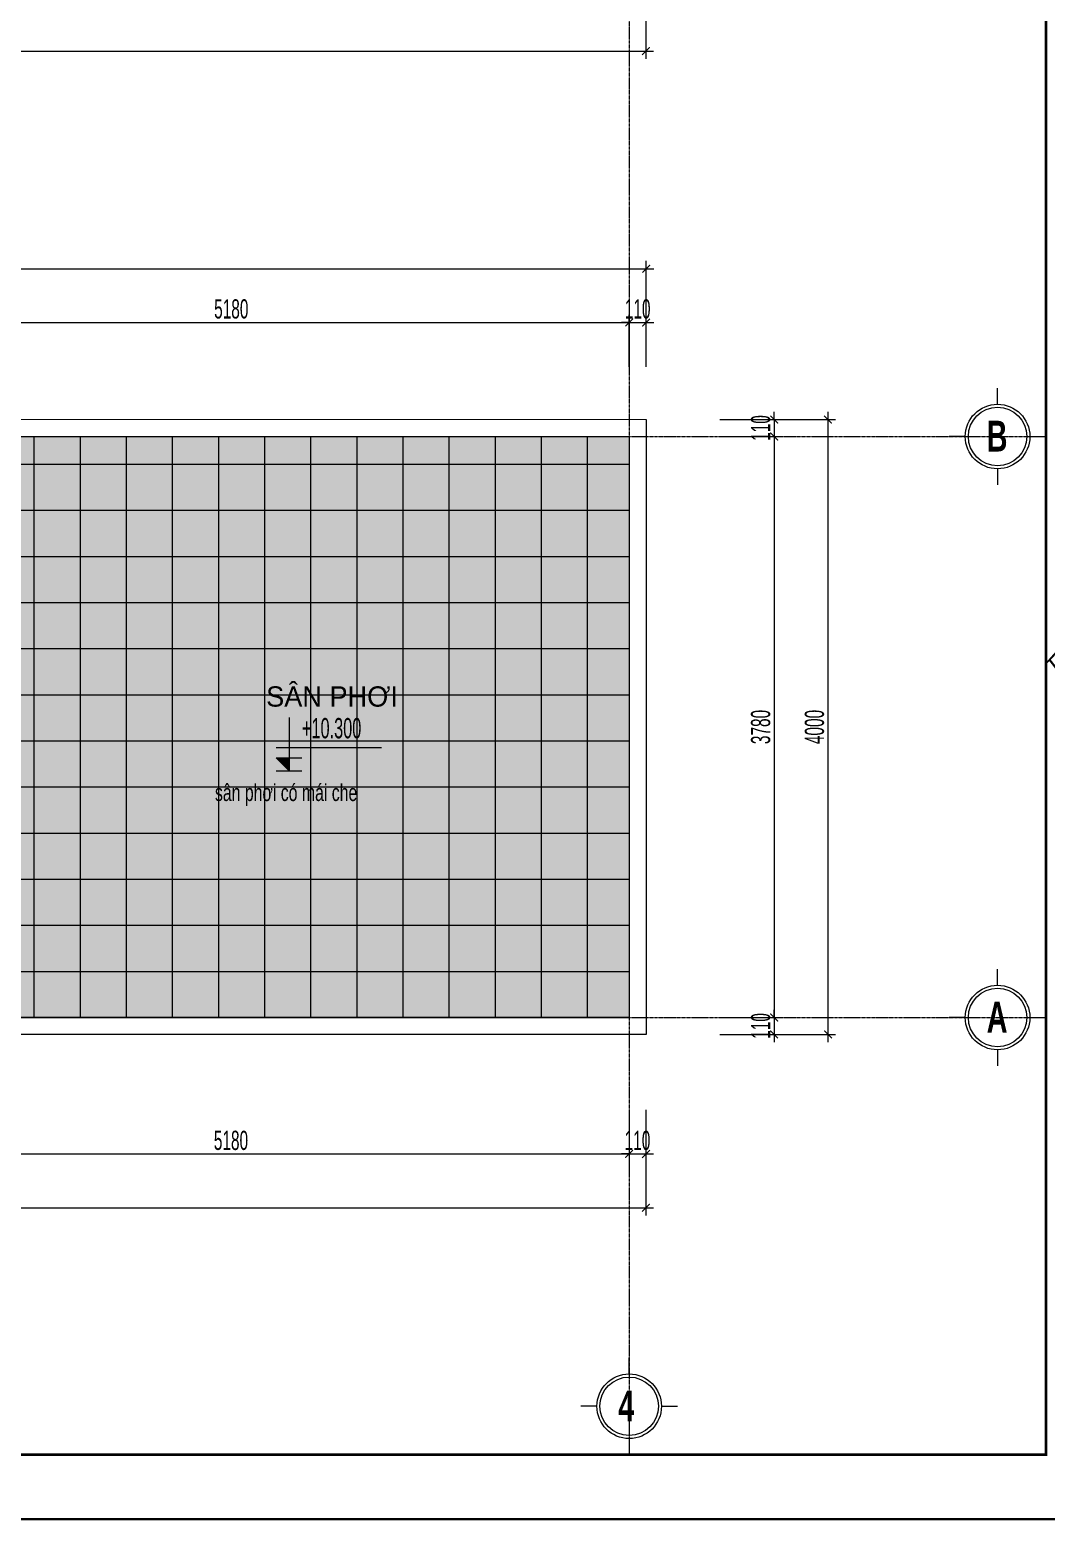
# Model space of a CAD drawing. Header units: millimetres. Extents: x 1336014 to 2939047, y -333549 to -60566.
# Drawn here: x 1488487 to 1495100, y -129443 to -119753 of the extents above; entities that cross this region are included whole.
import ezdxf
from ezdxf.enums import TextEntityAlignment as Align

# ---------------------------------------------------------------- set-up
doc = ezdxf.new("R2010")
doc.units = ezdxf.units.MM
doc.header["$MEASUREMENT"] = 0
doc.linetypes.add('CENTER2', pattern=[1.125, 0.75, -0.125, 0.125, -0.125])
for name, color, linetype, lineweight in [('02.Thay', 145, 'Continuous', 15), ('03.Manh', 251, 'Continuous', 13), ('05.Text', 253, 'Continuous', 18), ('08.Dim', 156, 'Continuous', 15), ('09.Hatch', 250, 'Continuous', 5), ('10.Text', 254, 'Continuous', 18), ('10.truc', 250, 'CENTER2', 20), ('11.Khung bo', 32, 'Continuous', 50), ('12.Khung', 36, 'Continuous', 25), ('DIM', 252, 'Continuous', 20)]:
    doc.layers.add(name, color=color, linetype=linetype, lineweight=lineweight)
doc.layers.add('text', color=7, linetype='Continuous')
doc.layers.add('Tpl_Bound', color=1, linetype='Continuous', plot=False)
doc.styles.add('AVANTH', font='')
doc.styles.add('AVANTHB', font='')
doc.styles.add('TT5_Text Dim', font='hoatbif.shx', dxfattribs={"width": 0.6})
doc.styles.add('VnAvantH', font='')
doc.styles.get('AVANTH').set_extended_font_data('.VnAvantH')
doc.styles.get('AVANTHB').set_extended_font_data('.VnAvantH', bold=True)
doc.styles.get('VnAvantH').set_extended_font_data('.VnAvantH')
doc.dimstyles.new('TT5_Dim 1-50', dxfattribs={"dimscale": 50, "dimtxt": 2.5, "dimasz": 1, "dimexe": 1, "dimexo": 0.5, "dimgap": 0.5, "dimtad": 1, "dimdec": 0, "dimzin": 0, "dimdsep": 46, "dimtxsty": 'TT5_Text Dim', "dimblk": 'ARCHTICK', "dimcen": 0, "dimdle": 1, "dimclrd": 256, "dimclre": 256, "dimclrt": 1, "dimadec": 0, "dimazin": 0, "dimtfac": 0.015, "dimtdec": 0, "dimtix": 1, "dimtmove": 2, "dimatfit": 3, "dimldrblk": 'DOT', "dimfxl": 1, "dimtolj": 1, "dimtzin": 0, "dimlwd": -1, "dimlwe": -1, "dimarcsym": 1})

# ---------------------------------------------------------------- blocks, each defined once
blk = doc.blocks.new('100')
at = {"layer": '11.Khung bo', "const_width": 26.7}
blk.add_lwpolyline([(1860913, -945240), (1860913, -916940), (1896063, -916940), (1896063, -945240)], close=True, dxfattribs=at)
blk.add_lwpolyline([(1860913, -945240), (1860913, -916940), (1896063, -916940), (1896063, -945240)], close=True, dxfattribs=at)
blk.add_lwpolyline([(1860913, -945240), (1860913, -916940), (1896063, -916940), (1896063, -945240)], close=True, dxfattribs=at)
at = {"layer": '12.Khung'}
blk.add_lwpolyline([(1901579, -945940), (1901579, -916240), (1859580, -916240), (1859580, -945940)], close=True, dxfattribs=at)
blk.add_lwpolyline([(1901579, -945940), (1901579, -916240), (1859580, -916240), (1859580, -945940)], close=True, dxfattribs=at)
blk.add_lwpolyline([(1901579, -945940), (1901579, -916240), (1859580, -916240), (1859580, -945940)], close=True, dxfattribs=at)
at = {"layer": '05.Text', "style": 'VnAvantH'}
blk.add_text('KTS.lª thÕ trinh', height=198, dxfattribs=at).set_placement((1898428, -936733), align=Align.RIGHT)
blk = doc.blocks.new('DANHTRUC')
for p, q in [((980383, -947347), (980383, -947137)), ((979963, -947767), (979753, -947767)), ((980803, -947767), (981013, -947767)), ((980383, -948187), (980383, -948397))]:
    blk.add_line(p, q)
for radius in [420, 380]:
    blk.add_circle((980383, -947767), radius)
blk = doc.blocks.new('_ARCHTICK')
at = {"const_width": 0.15}
blk.add_lwpolyline([(-0.5, -0.5), (0.5, 0.5)], dxfattribs=at)
blk = doc.blocks.new('*D413')
at = {"layer": '08.Dim', "transparency": 16777216}
for p, q in [((1487206.1, -126779), (1487206.1, -127116.6)), ((1492386.1, -126779), (1492386.1, -127116.6)), ((1487156.1, -127066.6), (1492436.1, -127066.6))]:
    blk.add_line(p, q, dxfattribs=at)
at = {"layer": 'Defpoints', "color": 0, "transparency": 16777216}
for p in [(1487206.1, -126754), (1492386.1, -126754), (1492386.1, -127066.6)]:
    blk.add_point(p, dxfattribs=at)
at = {"layer": '08.Dim', "transparency": 16777216, "xscale": 50, "yscale": 50, "zscale": 50, "rotation": 180}
blk.add_blockref('_ARCHTICK', (1487206.1, -127066.6), dxfattribs=at)
at = {"layer": '08.Dim', "transparency": 16777216, "xscale": 50, "yscale": 50, "zscale": 50}
blk.add_blockref('_ARCHTICK', (1492386.1, -127066.6), dxfattribs=at)
at = {"layer": '08.Dim', "color": 1, "transparency": 16777216, "insert": (1489796.1, -126979.1), "char_height": 125, "attachment_point": 5, "style": 'TT5_Text Dim'}
blk.add_mtext('\\A1;5180', dxfattribs=at)
blk = doc.blocks.new('_DOT')
blk.add_line((-0.5, 0), (-1, 0))
at = {"const_width": 0.5}
blk.add_lwpolyline([(-0.25, 0, 1), (0.25, 0, 1)], format="xyb", close=True, dxfattribs=at)
blk = doc.blocks.new('*D414')
at = {"layer": '08.Dim', "transparency": 16777216}
for p, q in [((1492386.1, -126779), (1492386.1, -127116.6)), ((1492496.1, -126779), (1492496.1, -127116.6)), ((1492386.1, -127066.6), (1492336.1, -127066.6)), ((1492386.1, -127066.6), (1492496.1, -127066.6)), ((1492496.1, -127066.6), (1492546.1, -127066.6))]:
    blk.add_line(p, q, dxfattribs=at)
at = {"layer": 'Defpoints', "color": 0, "transparency": 16777216}
for p in [(1492386.1, -126754), (1492496.1, -126754), (1492496.1, -127066.6)]:
    blk.add_point(p, dxfattribs=at)
at = {"layer": '08.Dim', "transparency": 16777216, "xscale": 50, "yscale": 50, "zscale": 50}
blk.add_blockref('_ARCHTICK', (1492386.1, -127066.6), dxfattribs=at)
at = {"layer": '08.Dim', "transparency": 16777216, "xscale": 50, "yscale": 50, "zscale": 50, "rotation": 180}
blk.add_blockref('_ARCHTICK', (1492496.1, -127066.6), dxfattribs=at)
at = {"layer": '08.Dim', "color": 1, "transparency": 16777216, "insert": (1492441.1, -126979.1), "char_height": 125, "attachment_point": 5, "style": 'TT5_Text Dim'}
blk.add_mtext('\\A1;110', dxfattribs=at)
blk = doc.blocks.new('*D415')
at = {"layer": '08.Dim', "transparency": 16777216}
for p, q in [((1477496.1, -126779), (1477496.1, -127466.6)), ((1492496.1, -126779), (1492496.1, -127466.6)), ((1477446.1, -127416.6), (1492546.1, -127416.6))]:
    blk.add_line(p, q, dxfattribs=at)
at = {"layer": 'Defpoints', "color": 0, "transparency": 16777216}
for p in [(1477496.1, -126754), (1492496.1, -126754), (1492496.1, -127416.6)]:
    blk.add_point(p, dxfattribs=at)
at = {"layer": '08.Dim', "transparency": 16777216, "xscale": 50, "yscale": 50, "zscale": 50, "rotation": 180}
blk.add_blockref('_ARCHTICK', (1477496.1, -127416.6), dxfattribs=at)
at = {"layer": '08.Dim', "transparency": 16777216, "xscale": 50, "yscale": 50, "zscale": 50}
blk.add_blockref('_ARCHTICK', (1492496.1, -127416.6), dxfattribs=at)
at = {"layer": '08.Dim', "color": 1, "transparency": 16777216, "insert": (1485496.1, -127329.1), "char_height": 125, "attachment_point": 5, "style": 'TT5_Text Dim'}
blk.add_mtext('\\A1;15000', dxfattribs=at)
blk = doc.blocks.new('*D420')
at = {"layer": '08.Dim', "transparency": 16777216}
for p, q in [((1493330.3, -122289), (1493330.3, -122239)), ((1492976.2, -122289), (1493380.3, -122289)), ((1493330.3, -122289), (1493330.3, -122399)), ((1492976.2, -122399), (1493380.3, -122399)), ((1493330.3, -122399), (1493330.3, -122449))]:
    blk.add_line(p, q, dxfattribs=at)
at = {"layer": 'Defpoints', "color": 0, "transparency": 16777216}
for p in [(1492951.2, -122289), (1492951.2, -122399), (1493330.3, -122399)]:
    blk.add_point(p, dxfattribs=at)
at = {"layer": '08.Dim', "transparency": 16777216, "xscale": 50, "yscale": 50, "zscale": 50}
for p, rotation in [((1493330.3, -122289), 270), ((1493330.3, -122399), 90)]:
    blk.add_blockref('_ARCHTICK', p, dxfattribs=dict(at, rotation=rotation))
at = {"layer": '08.Dim', "color": 1, "transparency": 16777216, "insert": (1493242.8, -122344), "char_height": 125, "attachment_point": 5, "rotation": 90, "style": 'TT5_Text Dim'}
blk.add_mtext('\\A1;110', dxfattribs=at)
blk = doc.blocks.new('*D421')
at = {"layer": '08.Dim', "transparency": 16777216}
for p, q in [((1493330.3, -122349), (1493330.3, -126229)), ((1492976.2, -122399), (1493380.3, -122399)), ((1492976.2, -126179), (1493380.3, -126179))]:
    blk.add_line(p, q, dxfattribs=at)
at = {"layer": 'Defpoints', "color": 0, "transparency": 16777216}
for p in [(1492951.2, -122399), (1492951.2, -126179), (1493330.3, -126179)]:
    blk.add_point(p, dxfattribs=at)
at = {"layer": '08.Dim', "transparency": 16777216, "xscale": 50, "yscale": 50, "zscale": 50}
for p, rotation in [((1493330.3, -122399), 90), ((1493330.3, -126179), 270)]:
    blk.add_blockref('_ARCHTICK', p, dxfattribs=dict(at, rotation=rotation))
at = {"layer": '08.Dim', "color": 1, "transparency": 16777216, "insert": (1493242.8, -124289), "char_height": 125, "attachment_point": 5, "rotation": 90, "style": 'TT5_Text Dim'}
blk.add_mtext('\\A1;3780', dxfattribs=at)
blk = doc.blocks.new('*D422')
at = {"layer": '08.Dim', "transparency": 16777216}
for p, q in [((1493330.3, -126179), (1493330.3, -126129)), ((1492976.2, -126179), (1493380.3, -126179)), ((1493330.3, -126179), (1493330.3, -126289)), ((1492976.2, -126289), (1493380.3, -126289)), ((1493330.3, -126289), (1493330.3, -126339))]:
    blk.add_line(p, q, dxfattribs=at)
at = {"layer": 'Defpoints', "color": 0, "transparency": 16777216}
for p in [(1492951.2, -126179), (1492951.2, -126289), (1493330.3, -126289)]:
    blk.add_point(p, dxfattribs=at)
at = {"layer": '08.Dim', "transparency": 16777216, "xscale": 50, "yscale": 50, "zscale": 50}
for p, rotation in [((1493330.3, -126179), 270), ((1493330.3, -126289), 90)]:
    blk.add_blockref('_ARCHTICK', p, dxfattribs=dict(at, rotation=rotation))
at = {"layer": '08.Dim', "color": 1, "transparency": 16777216, "insert": (1493242.8, -126234), "char_height": 125, "attachment_point": 5, "rotation": 90, "style": 'TT5_Text Dim'}
blk.add_mtext('\\A1;110', dxfattribs=at)
blk = doc.blocks.new('*D423')
at = {"layer": '08.Dim', "transparency": 16777216}
for p, q in [((1493680.3, -122239), (1493680.3, -126339)), ((1492976.2, -122289), (1493730.3, -122289)), ((1492976.2, -126289), (1493730.3, -126289))]:
    blk.add_line(p, q, dxfattribs=at)
at = {"layer": 'Defpoints', "color": 0, "transparency": 16777216}
for p in [(1492951.2, -122289), (1492951.2, -126289), (1493680.3, -126289)]:
    blk.add_point(p, dxfattribs=at)
at = {"layer": '08.Dim', "transparency": 16777216, "xscale": 50, "yscale": 50, "zscale": 50}
for p, rotation in [((1493680.3, -122289), 90), ((1493680.3, -126289), 270)]:
    blk.add_blockref('_ARCHTICK', p, dxfattribs=dict(at, rotation=rotation))
at = {"layer": '08.Dim', "color": 1, "transparency": 16777216, "insert": (1493592.8, -124289), "char_height": 125, "attachment_point": 5, "rotation": 90, "style": 'TT5_Text Dim'}
blk.add_mtext('\\A1;4000', dxfattribs=at)
blk = doc.blocks.new('*D622')
at = {"layer": '08.Dim', "transparency": 16777216}
for p, q in [((1487208.1, -121944.8), (1487208.1, -121607.3)), ((1492388.1, -121944.8), (1492388.1, -121607.3)), ((1487158.1, -121657.3), (1492438.1, -121657.3))]:
    blk.add_line(p, q, dxfattribs=at)
at = {"layer": 'Defpoints', "color": 0, "transparency": 16777216}
for p in [(1492388.1, -121657.3), (1487208.1, -121969.8), (1492388.1, -121969.8)]:
    blk.add_point(p, dxfattribs=at)
at = {"layer": '08.Dim', "transparency": 16777216, "xscale": 50, "yscale": 50, "zscale": 50, "rotation": 180}
blk.add_blockref('_ARCHTICK', (1487208.1, -121657.3), dxfattribs=at)
at = {"layer": '08.Dim', "transparency": 16777216, "xscale": 50, "yscale": 50, "zscale": 50}
blk.add_blockref('_ARCHTICK', (1492388.1, -121657.3), dxfattribs=at)
at = {"layer": '08.Dim', "color": 1, "transparency": 16777216, "insert": (1489798.1, -121569.8), "char_height": 125, "attachment_point": 5, "style": 'TT5_Text Dim'}
blk.add_mtext('\\A1;5180', dxfattribs=at)
blk = doc.blocks.new('*D624')
at = {"layer": '08.Dim', "transparency": 16777216}
for p, q in [((1492387.1, -121944.8), (1492387.1, -121607.3)), ((1492497.1, -121944.8), (1492497.1, -121607.3)), ((1492387.1, -121657.3), (1492337.1, -121657.3)), ((1492387.1, -121657.3), (1492497.1, -121657.3)), ((1492497.1, -121657.3), (1492547.1, -121657.3))]:
    blk.add_line(p, q, dxfattribs=at)
at = {"layer": 'Defpoints', "color": 0, "transparency": 16777216}
for p in [(1492497.1, -121657.3), (1492387.1, -121969.8), (1492497.1, -121969.8)]:
    blk.add_point(p, dxfattribs=at)
at = {"layer": '08.Dim', "transparency": 16777216, "xscale": 50, "yscale": 50, "zscale": 50}
blk.add_blockref('_ARCHTICK', (1492387.1, -121657.3), dxfattribs=at)
at = {"layer": '08.Dim', "transparency": 16777216, "xscale": 50, "yscale": 50, "zscale": 50, "rotation": 180}
blk.add_blockref('_ARCHTICK', (1492497.1, -121657.3), dxfattribs=at)
at = {"layer": '08.Dim', "color": 1, "transparency": 16777216, "insert": (1492442.1, -121569.8), "char_height": 125, "attachment_point": 5, "style": 'TT5_Text Dim'}
blk.add_mtext('\\A1;110', dxfattribs=at)
blk = doc.blocks.new('*D625')
at = {"layer": '08.Dim', "transparency": 16777216}
for p, q in [((1477448.1, -121307.3), (1492548.1, -121307.3)), ((1477498.1, -121944.8), (1477498.1, -121257.3)), ((1492498.1, -121944.8), (1492498.1, -121257.3))]:
    blk.add_line(p, q, dxfattribs=at)
at = {"layer": 'Defpoints', "color": 0, "transparency": 16777216}
for p in [(1492498.1, -121307.3), (1477498.1, -121969.8), (1492498.1, -121969.8)]:
    blk.add_point(p, dxfattribs=at)
at = {"layer": '08.Dim', "transparency": 16777216, "xscale": 50, "yscale": 50, "zscale": 50, "rotation": 180}
blk.add_blockref('_ARCHTICK', (1477498.1, -121307.3), dxfattribs=at)
at = {"layer": '08.Dim', "transparency": 16777216, "xscale": 50, "yscale": 50, "zscale": 50}
blk.add_blockref('_ARCHTICK', (1492498.1, -121307.3), dxfattribs=at)
at = {"layer": '08.Dim', "color": 1, "transparency": 16777216, "insert": (1485698.1, -121219.8), "char_height": 125, "attachment_point": 5, "style": 'TT5_Text Dim'}
blk.add_mtext('\\A1;15000', dxfattribs=at)
blk = doc.blocks.new('*D630')
at = {"layer": '08.Dim', "transparency": 16777216}
for p, q in [((1477496.1, -119253.7), (1477496.1, -119941.2)), ((1492496.1, -119253.7), (1492496.1, -119941.2)), ((1477446.1, -119891.2), (1492546.1, -119891.2))]:
    blk.add_line(p, q, dxfattribs=at)
at = {"layer": 'Defpoints', "color": 0, "transparency": 16777216}
for p in [(1477496.1, -119228.7), (1492496.1, -119228.7), (1492496.1, -119891.2)]:
    blk.add_point(p, dxfattribs=at)
at = {"layer": '08.Dim', "transparency": 16777216, "xscale": 50, "yscale": 50, "zscale": 50, "rotation": 180}
blk.add_blockref('_ARCHTICK', (1477496.1, -119891.2), dxfattribs=at)
at = {"layer": '08.Dim', "transparency": 16777216, "xscale": 50, "yscale": 50, "zscale": 50}
blk.add_blockref('_ARCHTICK', (1492496.1, -119891.2), dxfattribs=at)
at = {"layer": '08.Dim', "color": 1, "transparency": 16777216, "insert": (1485496.1, -119803.7), "char_height": 125, "attachment_point": 5, "style": 'TT5_Text Dim'}
blk.add_mtext('\\A1;15000', dxfattribs=at)
blk = doc.blocks.new('A$C4E7C6F34')
at = {"layer": 'DIM'}
blk.add_hatch(color=256, dxfattribs=at).paths.add_polyline_path([(-38, 0), (-38, 138), (-178, 138)])
for p, q in [((-38, 576), (-38, 0)), ((964, 248), (-178, 248)), ((-178, 138), (101, 138)), ((-178, 138), (-38, 0)), ((-178, 0), (101, 0))]:
    blk.add_line(p, q, dxfattribs=at)
at = {"layer": 'text', "style": 'TT5_Text Dim', "flags": 8}
blk.add_attdef('%%P0.000', text='', height=220, dxfattribs=at).set_placement((102, 461), align=Align.MIDDLE_LEFT)

msp = doc.modelspace()

# ---------------------------------------------------------------- hatches: boundary and pattern name
at = {"layer": '09.Hatch'}
h = msp.add_hatch(dxfattribs=at)
h.set_pattern_fill('_USER', color=256, scale=300, double=1, pattern_type=0)
h.set_pattern_definition([(0, (1487616.12, -125879), (0, 300), []), (90, (1487616.12, -125879), (-300, 2e-14), [])])
h.paths.add_polyline_path([(1487316.1, -122399), (1492387.1, -122399), (1492387.1, -126179), (1487316.1, -126179)])
h = msp.add_hatch(dxfattribs=at)
h.set_pattern_fill('AR-SAND', color=256, scale=50, double=1)
h.set_pattern_definition([(37.5, (781205.58, -119079.434), (-3.149668, 96.3411885), [0, -76, 0, -85, 0, -81.25]), (7.5, (781205.58, -119079.43), (88.488835, 141.107303), [0, -41, 0, -68.5, 0, -26.25]), (327.5, (781144.08, -119079.43), (155.707093, 0.282953), [0, -25, 0, -90, 0, -117.5]), (317.5, (781144.08, -119079.43), (150.30633, 43.883778), [0, -12.5, 0, -59, 0, -67.5])])
h.paths.add_polyline_path([(1487316.1, -122399), (1492387.1, -122399), (1492387.1, -126179), (1487316.1, -126179)])

# ---------------------------------------------------------------- linework, layer by layer
at = {"layer": '02.Thay'}
for points in [[(1487206.1, -122286.2), (1492497.1, -122289), (1492497.1, -126289), (1487316.1, -126289)], [(1487316.1, -122396.3), (1492387.1, -122398.9), (1492387.1, -126179), (1487316.1, -126179)]]:
    msp.add_lwpolyline(points, dxfattribs=at)
at = {"layer": '03.Manh'}
msp.add_lwpolyline([(1487316.1, -122399), (1492387.1, -122399), (1492387.1, -126179), (1487316.1, -126179)], close=True, dxfattribs=at)
at = {"layer": '10.truc'}
for p, q in [((1492387.1, -113781.9), (1492387.1, -129023)), ((1474309.1, -122399), (1495099, -122399)), ((1474309.1, -126179), (1495099, -126179))]:
    msp.add_line(p, q, dxfattribs=at)
at = {"layer": 'Tpl_Bound', "color": 1}
msp.add_lwpolyline([(1473209.2, -129443), (1473209.2, -111623.2), (1498408.9, -111623.2), (1498408.9, -129443)], close=True, dxfattribs=at)

# ---------------------------------------------------------------- block references
at = {"layer": '05.Text'}
for name, p, xscale, yscale, zscale in [('100', (357461.4, 438120.9), 0.6, 0.6, 0.6), ('DANHTRUC', (1004592.3, 351484.3), 0.5, 0.5, 0.5), ('DANHTRUC', (1004592.3, 347704.3), 0.5, 0.5, 0.5), ('DANHTRUC', (1002195.5, 345175.3), 0.5, 0.5, 0.5)]:
    msp.add_blockref(name, p, dxfattribs=dict(at, xscale=xscale, yscale=yscale, zscale=zscale))
at = {"layer": '08.Dim'}
ref = msp.add_blockref('A$C4E7C6F34', (1490196.8, -124573.4), dxfattribs=dict(at, xscale=0.6, yscale=0.6, zscale=0.6))
ref.add_attrib('%%P0.000', '+10.300', dxfattribs={"layer": 'text', "height": 132, "style": 'TT5_Text Dim', "width": 0.6, "flags": 8}).set_placement((1490258.2, -124296.6), align=Align.MIDDLE_LEFT)

# ---------------------------------------------------------------- texts
at = {"layer": '05.Text', "width": 0.7}
for s, height, style, p in [('B', 200, 'AVANTHB', (1494713.1, -122496.7)), ('s©n ph¬i cã m¸i che', 110, 'TT5_Text Dim', (1489691.9, -124770.6)), ('A', 200, 'AVANTHB', (1494713.1, -126276.7)), ('4', 200, 'AVANTHB', (1492316.3, -128805.7))]:
    msp.add_text(s, height=height, dxfattribs=dict(at, style=style)).set_placement(p)
at = {"layer": '10.Text', "color": 4, "style": 'AVANTH'}
msp.add_text('s©n ph¬i', height=132, dxfattribs=at).set_placement((1490025, -124156.5))

# ---------------------------------------------------------------- dimensions: what is measured, and where the dimension line sits
at = {"layer": '08.Dim'}
for base, p1, p2, picture, middle in [((1492496.1, -119891.2), (1477496.1, -119228.7), (1492496.1, -119228.7), '*D630', (1485496.1, -119803.7)), ((1492498.1, -121307.3), (1477498.1, -121969.8), (1492498.1, -121969.8), '*D625', (1485698.1, -121219.8)), ((1492496.1, -127416.6), (1477496.1, -126754), (1492496.1, -126754), '*D415', (1485496.1, -127329.1))]:
    dim = msp.add_linear_dim(base=base, p1=p1, p2=p2, dimstyle='TT5_Dim 1-50', dxfattribs=at)
    dim.commit()
    dim.dimension.update_dxf_attribs({"geometry": picture, "text_midpoint": middle, "dimtype": 160})
for base, p1, p2, picture, middle in [((1492388.1, -121657.3), (1487208.1, -121969.8), (1492388.1, -121969.8), '*D622', (1489798.1, -121569.8)), ((1492497.1, -121657.3), (1492387.1, -121969.8), (1492497.1, -121969.8), '*D624', (1492442.1, -121569.8)), ((1492386.1, -127066.6), (1487206.1, -126754), (1492386.1, -126754), '*D413', (1489796.1, -126979.1)), ((1492496.1, -127066.6), (1492386.1, -126754), (1492496.1, -126754), '*D414', (1492441.1, -126979.1))]:
    dim = msp.add_linear_dim(base=base, p1=p1, p2=p2, dimstyle='TT5_Dim 1-50', dxfattribs=at)
    dim.commit()
    dim.dimension.update_dxf_attribs({"geometry": picture, "text_midpoint": middle})
for base, p1, p2, picture, middle in [((1493330.3, -122399), (1492951.2, -122289), (1492951.2, -122399), '*D420', (1493242.8, -122344)), ((1493680.3, -126289), (1492951.2, -122289), (1492951.2, -126289), '*D423', (1493592.8, -124289)), ((1493330.3, -126179), (1492951.2, -122399), (1492951.2, -126179), '*D421', (1493242.8, -124289)), ((1493330.3, -126289), (1492951.2, -126179), (1492951.2, -126289), '*D422', (1493242.8, -126234))]:
    dim = msp.add_linear_dim(base=base, p1=p1, p2=p2, angle=90, dimstyle='TT5_Dim 1-50', dxfattribs=at)
    dim.commit()
    dim.dimension.update_dxf_attribs({"geometry": picture, "text_midpoint": middle})

doc.saveas('drawing.dxf')
